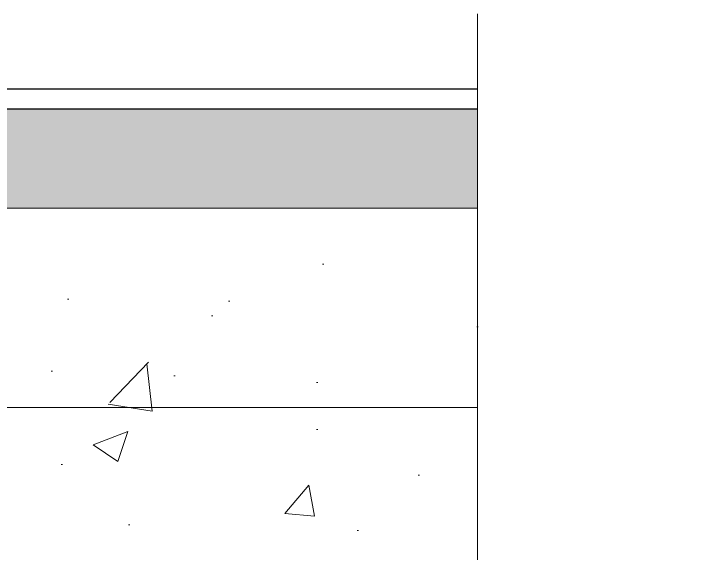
# Model space of a CAD drawing. Header units: millimetres. Extents: x -542032 to 558829, y -28615 to 266565.
# Drawn here: x -516148 to -515456, y 54779 to 55321 of the extents above; entities that cross this region are included whole.
import ezdxf

# ---------------------------------------------------------------- set-up
doc = ezdxf.new("R2010")
doc.units = ezdxf.units.MM
doc.layers.add('АР_Перегородки кирпич штрих', color=7, linetype='Continuous')
doc.layers.add('АР_Тонкие', color=250, linetype='Continuous', lineweight=0)
doc.layers.add('АР_Штриховка', color=252, linetype='Continuous', lineweight=0)

# ---------------------------------------------------------------- blocks, each defined once
blk = doc.blocks.new('*U33')
at = {"color": 8}
blk.add_lwpolyline([(0, -6.6991), (0, 1.5016), (2.25, 2.0016), (-2.25, 2.5016), (0, 3.0016), (0, 14.0929)], dxfattribs=at)

msp = doc.modelspace()

# ---------------------------------------------------------------- hatches: boundary and pattern name
at = {"layer": 'АР_Перегородки кирпич штрих', "transparency": 33554559}
h = msp.add_hatch(dxfattribs=at)
h.set_pattern_fill('AR-CONC', color=256, scale=0.5, style=0)
h.set_pattern_definition([(50, (76151.72, -1666680.18), (91.0923345, -7.9695428), [9.525, -104.775]), (355, (76151.72, -1666680.18), (-17.6217107, 95.5284226), [7.62, -83.820292]), (100.4514447, (76159.315, -1666680.84), (73.4706235, 87.558876), [8.0950044, -89.0451223]), (46.1842, (76151.72, -1666654.78), (135.5395204, -21.021164), [14.2875, -157.1625]), (96.635558, (76163.02, -1666656.53), (118.702067, 123.713062), [12.142512, -133.567804]), (351.184151, (76151.72, -1666654.78), (118.702067, 123.713062), [11.429984, -125.729866]), (21, (76164.42, -1666661.13), (75.8071956, -51.132599), [9.525, -104.775]), (326, (76164.42, -1666661.13), (30.901014, 92.093983), [7.62, -83.82]), (71.451445, (76170.74, -1666665.39), (106.7082096, 40.9613844), [8.0950044, -89.044969]), (37.5, (76151.724, -1666680.177), (1.5443016, 42.27751944), [0, -82.804, 0, -85.09, 0, -84.1375]), (7.5, (76151.724, -1666680.177), (33.4098313, 50.0902874), [0, -48.514, 0, -80.899, 0, -32.0675]), (327.5, (76123.403, -1666680.177), (67.7952976, -2.864372), [0, -31.75, 0, -99.06, 0, -131.445]), (317.5, (76110.7, -1666680.177), (74.0645907, 12.7132455), [0, -41.275, 0, -65.786, 0, -93.345])])
h.paths.add_polyline_path([(-515681.09, 55125.62), (-515681.09, 55225.62), (-522506.5, 55225.62), (-522506.5, 55125.62)])
at = {"layer": 'АР_Штриховка', "ltscale": 100, "true_color": 0x000000}
h = msp.add_hatch(dxfattribs=at)
h.set_pattern_fill('AR-CONC', color=18, scale=50, style=0)
h.set_pattern_definition([(50, (-5200836.66, 786992.23), (358.630091, -31.376067), [37.5, -412.5]), (355, (-5200836.66, 786992.23), (-69.375667, 376.096067), [30, -330]), (100.4514445, (-5200806.78, 786989.62), (289.254423, 344.719995), [31.870096, -350.571056]), (46.1842, (-5200836.66, 787092.23), (533.620665, -82.75964), [56.25, -618.75]), (96.635635, (-5200792.2, 787085.34), (467.33097, 487.0593), [47.80517, -525.85688]), (351.184164, (-5200836.66, 787092.23), (467.33097, 487.0593), [45, -495]), (21, (-5200786.66, 787067.23), (298.453526, -201.309445), [37.5, -412.5]), (326, (-5200786.66, 787067.23), (121.657666, 362.575023), [30, -330]), (71.451445, (-5200761.8, 787050.46), (420.111188, 161.265576), [31.870095, -350.571056]), (37.5, (-5200836.66, 786992.23), (6.0799277, 166.446927), [0, -326, 0, -335, 0, -331.25]), (7.5, (-5200836.66, 786992.23), (131.534769, 197.205856), [0, -191, 0, -318.5, 0, -126.25]), (327.5, (-5200948.16, 786992.23), (266.911218, -11.277436), [0, -125, 0, -390, 0, -517.5]), (317.5, (-5200998.16, 786992.23), (291.593085, 50.052491), [0, -162.5, 0, -259, 0, -367.5])])
h.paths.add_polyline_path([(-515681.09, 55125.62), (-522506.5, 55125.62), (-522506.5, 54779.12), (-515681.09, 54779.12)])

# ---------------------------------------------------------------- linework, layer by layer
at = {"layer": 'АР_Тонкие', "lineweight": 30}
for p, q in [((-522506.5, 55245.62), (-515681.09, 55245.62)), ((-522506.5, 55225.62), (-515681.09, 55225.62))]:
    msp.add_line(p, q, dxfattribs=at)
at = {"layer": 'АР_Тонкие'}
for points in [[(-522506.5, 55125.62), (-515681.09, 55125.62)], [(-515681.09, 54925.24), (-522506.5, 54925.24)]]:
    msp.add_lwpolyline(points, dxfattribs=at)

# ---------------------------------------------------------------- block references
at = {"layer": 'АР_Тонкие', "xscale": 100, "yscale": 100, "zscale": 100}
msp.add_blockref('*U33', (-515681.09, 53912), dxfattribs=at)

doc.saveas('drawing.dxf')
